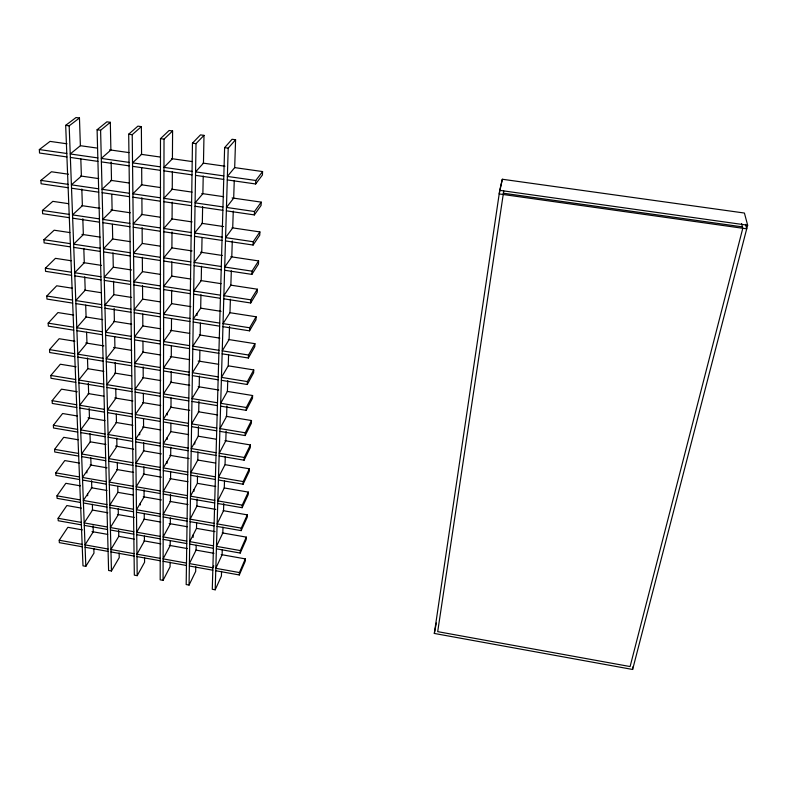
<?xml version="1.0" encoding="UTF-8"?>
<svg xmlns="http://www.w3.org/2000/svg" width="787" height="787" viewBox="0 0 787 787"><rect width="100%" height="100%" fill="white"/><g stroke="black" fill="none" stroke-linecap="round" stroke-linejoin="round"><path stroke-width="1.18" d="M192.058 171.379L163.962 167.365L172.422 158.767L172.589 130.986L169.107 130.494L160.479 138.65L160.194 579.832L163.066 580.353L170.071 566.807L170.1 562.085M163.066 580.353L164.021 139.142L172.589 130.986M167.041 463.395L167.041 461.644M167.129 439.48L167.139 437.69M167.228 414.995L167.238 413.155M170.218 540.689L170.199 545.519L163.116 558.878L186.48 563.059M170.356 517.944L170.317 523.758L163.165 536.911L186.794 541.102M170.494 494.374L170.445 501.506L163.214 514.442L187.109 518.633M170.622 471.443L170.582 478.742L163.263 491.452L187.434 495.633M170.759 447.232L170.71 455.457L163.312 467.931L187.778 472.111M170.897 423.209L170.848 431.63L163.362 443.848L188.113 448.019M171.045 397.907L170.995 407.243L163.421 419.186L188.467 423.347M171.202 371.513L171.133 382.266L163.47 393.923L188.831 398.074M171.35 345.68L171.281 356.698L163.529 368.041L189.195 372.182M171.507 318.578L171.438 330.491L163.588 341.509L189.578 345.641M189.962 318.43L163.647 314.318L171.586 303.644L171.664 290.206M171.832 261.805L171.753 276.119L163.706 286.429L190.356 290.531M171.999 231.998L171.91 247.895L163.765 257.811L190.769 261.894M172.176 202.17L172.078 218.953L163.834 228.456L191.182 232.519M172.353 171.605L172.255 189.254L163.893 198.314L191.615 202.357M223.833 175.914L195.579 171.881L203.459 163.175L203.99 135.364L200.498 134.872L192.461 143.126L186.175 584.544L189.067 585.066L195.678 571.411L195.766 566.689M189.067 585.066L196.022 143.627L203.99 135.364M193.11 537.393L193.149 534.934M193.907 491.413L193.946 489.701M194.733 444.124L194.763 442.324M196.976 315.538L197.016 313.511M196.179 545.293L196.081 550.123L189.411 563.59L212.883 567.801L213.789 565.843M196.612 522.548L196.504 528.362L189.756 541.623L213.493 545.834M197.055 498.968L196.927 506.11L190.11 519.154L214.123 523.365M197.498 476.046L197.36 483.336L190.464 496.164L214.762 500.365M197.96 451.827L197.803 460.051L190.838 472.633L215.422 476.833M198.442 426.593L198.255 436.214L191.221 448.541L216.1 452.732M198.924 401.311L198.718 411.817L191.605 423.868L216.789 428.059M199.406 376.078L199.2 386.84L192.008 398.596L217.497 402.777M199.898 350.225L199.682 361.253L192.412 372.704L218.215 376.875M200.41 323.113L200.183 335.036L192.835 346.162L218.963 350.323M200.951 294.722L200.695 308.17L193.258 318.951L219.721 323.093M201.492 266.301L201.226 280.625L193.7 291.042L220.498 295.164M202.043 237.694L201.757 252.381L194.153 262.415L221.304 266.518M202.633 206.617L202.318 223.41L194.615 233.031L222.121 237.113M203.213 176.022L202.879 193.681L195.087 202.859L222.967 206.922M234.644 167.601L262.583 171.566L255.795 180.479L227.374 176.426L234.683 167.601L235.588 139.761L232.067 139.269L224.62 147.641L212.283 589.276L215.195 589.797L221.413 576.045L221.56 571.323M215.195 589.797L228.21 148.143L235.588 139.761M222.259 549.926L222.101 554.756L215.825 568.322L239.415 572.552L245.328 558.888L221.186 554.589M222.996 527.182L222.81 532.986L216.474 546.355L240.33 550.585L246.301 537.118L222.209 532.888M223.764 503.601L223.528 510.733L217.133 523.886L241.275 528.116L247.295 514.865L223.095 510.655M224.511 480.66L224.265 487.96L217.812 500.896L242.239 505.116L248.308 492.091L224.157 487.94M225.298 456.44L225.023 464.664L218.501 477.355L243.222 481.575L249.341 468.786L225.23 464.704M226.115 431.197L225.8 440.828L219.219 453.263L244.226 457.473L250.404 444.94L224.964 440.681M226.931 405.915L226.597 416.421L219.947 428.581L245.259 432.791L251.496 420.533L226.076 416.333M227.758 380.662L227.404 391.424L220.685 403.298L246.311 407.499L252.607 395.527L227.207 391.395M228.594 354.799L228.24 365.827L221.452 377.396L247.393 381.587L253.748 369.92L228.368 365.847M229.519 326.477L229.086 339.6L222.239 350.845L248.505 355.016L254.919 343.673L228.328 339.482M230.404 299.267L229.961 312.714L223.036 323.614L249.646 327.776L256.109 316.777L229.529 312.646M231.329 270.826L230.857 285.16L223.862 295.686L250.807 299.837L257.339 289.203L230.739 285.14M232.293 240.96L231.781 256.896L224.708 267.029L252.007 271.161L258.598 260.92L230.778 256.739M233.267 211.093L232.716 227.896L225.574 237.625L253.237 241.737L259.887 231.909L232.037 227.797M234.26 180.469L233.69 198.147L226.459 207.434L254.496 211.516L261.215 202.131L232.116 197.921M215.756 570.732L239.317 574.963L239.415 572.552M216.395 548.824L240.232 553.054L240.33 550.585M217.064 526.414L241.166 530.635L241.275 528.116M217.733 503.473L242.13 507.704L242.239 505.116M218.432 480.001L243.104 484.221L243.222 481.575M219.14 455.968L244.108 460.179L244.226 457.473M219.858 431.355L245.141 435.565L245.259 432.791M220.606 406.141L246.193 410.342L246.311 407.499M221.363 380.308L247.275 384.499L247.393 381.587M222.15 353.825L248.377 358.006L248.505 355.016M222.947 326.674L249.518 330.835L249.646 327.776M223.764 298.824L250.679 302.975L250.807 299.837M224.61 270.256L251.87 274.388L252.007 271.161M225.475 240.93L253.099 245.042L253.237 241.737M226.361 210.827L254.358 214.92L254.496 211.516M227.276 179.908L255.647 183.971L255.795 180.479M245.328 558.888L245.219 561.279L239.317 574.963M246.301 537.118L246.193 539.567L240.232 553.054M247.295 514.865L247.177 517.364L241.166 530.635M248.308 492.091L248.19 494.649L242.13 507.704M249.341 468.786L249.223 471.403L243.104 484.221M250.404 444.94L250.286 447.616L244.108 460.179M251.496 420.533L251.368 423.268L245.141 435.565M252.607 395.527L252.479 398.34L246.193 410.342M253.748 369.92L253.621 372.792L247.275 384.499M254.919 343.673L254.781 346.624L248.377 358.006M256.109 316.777L255.982 319.807L249.518 330.835M257.339 289.203L257.201 292.302L250.679 302.975M258.598 260.92L258.461 264.098L251.87 274.388M259.887 231.909L259.749 235.165L253.099 245.042M261.215 202.131L261.068 205.476L254.358 214.92M262.583 171.566L262.425 174.999L255.647 183.971M434.326 633.446L499.725 190.346L502.322 179.249L744.413 213.041L747.65 225.21L632.63 669.471L434.326 633.446L436.332 623.019M502.322 179.249L499.204 193.936L746.715 228.83L745.545 224.374M503.739 190.995L437.7 631.646L630.102 666.559L742.79 228.269L741.6 223.636M160.459 166.864L132.541 162.87L141.571 154.38L141.365 126.628L137.902 126.146L128.694 134.193L134.331 575.14L137.194 575.661L144.582 562.223L144.552 557.491M129.058 162.378L101.297 158.413L110.888 150.032L110.318 122.31L106.884 121.828L97.096 129.757L108.596 570.477L111.449 570.988L119.221 557.658L119.122 552.927M97.834 157.912L70.23 153.967L80.382 145.703L79.457 118.001L76.034 117.529L65.685 125.349L82.989 565.833L85.822 566.345L93.978 553.113L93.82 548.391M82.242 546.768L59.35 542.656L59.232 540.246L67.869 527.31L82.35 529.887M81.376 524.86L58.238 520.748L58.11 518.289L66.856 505.549L81.307 508.097M80.5 502.46L57.097 498.348L56.969 495.83L65.833 483.316L80.353 485.835M89.984 433.598L90.259 441.812L81.573 453.961L105.665 458.083M79.595 479.539L55.936 475.437L55.798 472.859L64.78 460.572L79.271 463.061M78.68 456.086L54.736 451.994L54.608 449.357L63.708 437.316L78.179 439.766M77.736 432.093L53.516 428L53.378 425.295L62.606 413.519L77.146 415.949M76.772 407.518L52.267 403.436L52.129 400.672L61.484 389.162L77.215 391.759M75.778 382.354L50.988 378.281L50.85 375.458L60.333 364.233L76.054 366.791M74.765 356.58L49.679 352.527L49.532 349.625L59.153 338.715L74.873 341.233M73.732 330.176L48.332 326.123L48.184 323.152L57.953 312.567L73.653 315.046M72.67 303.103L46.954 299.07L46.807 296.02L56.713 285.789L72.424 288.229M71.578 275.352L45.548 271.338L45.39 268.21L55.444 258.343L71.164 260.743M70.456 246.882L44.102 242.888L43.934 239.681L54.146 230.207L69.876 232.568M137.194 575.661L132.216 134.685L141.365 126.628M69.315 217.684L42.616 213.71L42.449 210.424L52.818 201.354L68.558 203.676M68.135 187.719L41.091 183.765L40.914 180.39L51.45 171.763L68.42 174.212M97.096 129.757L100.598 130.249L110.318 122.31M65.685 125.349L69.167 125.841L79.457 118.001M66.925 156.947L39.527 153.022L39.35 149.56L50.043 141.394L67.052 143.805M128.694 134.193L132.216 134.685M160.479 138.65L164.021 139.142M192.461 143.126L196.022 143.627M224.62 147.641L228.21 148.143M499.725 190.346L747.65 225.21M503.247 193.199L742.436 226.882M80.412 145.703L97.411 148.113M109.55 149.845L128.989 152.599M141.129 154.321L160.568 157.085M171.497 158.63L192.136 161.561M203.066 163.116L224.934 166.214M39.35 149.56L66.797 153.485M70.368 157.439L97.922 161.384M101.375 161.886L129.098 165.85M132.58 166.352L160.459 170.346M163.962 170.838L192.008 174.862M195.52 175.363L223.734 179.406M80.549 175.973L98.739 178.61M110.859 180.361L129.048 182.997M141.178 184.748L160.578 187.562M171.487 189.136L192.107 192.126M201.806 193.533L223.626 196.691M40.914 180.39L68.007 184.335M98.641 188.801L71.401 184.837L81.395 176.091L80.815 158.925M129.452 193.297L102.054 189.303L111.508 180.459L111.134 162.043M160.44 197.812L132.885 193.789L141.798 184.837L141.67 167.641M71.528 188.211L98.729 192.185M102.133 192.677L129.491 196.681M132.924 197.183L160.44 201.197M163.893 201.698L191.566 205.741M195.038 206.253L222.869 210.316M81.878 205.643L100.038 208.319M110.937 209.932L130.317 212.785M141.217 214.398L160.587 217.261M171.487 218.865L192.077 221.904M201.767 223.331L223.567 226.548M42.449 210.424L69.187 214.389M99.428 218.884L72.532 214.89L82.379 205.712L81.818 188.988M129.835 223.4L102.792 219.386L112.118 210.099L111.793 194.556M160.42 227.945L133.229 223.911L142.014 214.517L141.886 197.753M72.66 218.186L99.506 222.18M102.881 222.682L129.875 226.705M133.269 227.207L160.42 231.25M163.824 231.752L191.133 235.815M194.556 236.326L222.032 240.419M81.966 234.388L100.116 237.113M112.216 238.933L130.367 241.658M142.457 243.478L160.607 246.203M171.497 247.836L192.058 250.925M200.528 252.194L222.308 255.47M43.934 239.681L70.338 243.675M100.185 248.2L73.644 244.177L83.343 234.595L82.812 218.727M130.209 252.735L103.52 248.702L112.708 239.002L112.403 224.344M160.4 257.31L133.554 253.247L142.231 243.439L142.113 227.541M73.762 247.384L100.274 251.407M103.599 251.909L130.249 255.952M133.593 256.454L160.4 260.517M163.765 261.028L190.72 265.121M194.104 265.632L221.206 269.734M83.255 262.592L101.385 265.367M113.476 267.216L131.606 269.98M142.486 271.643L160.627 274.417M171.507 276.08L190.847 279.041M200.518 280.516L221.068 283.664M45.39 268.21L71.46 272.223M100.933 276.758L74.726 272.725L84.288 262.75L83.806 248.466M130.573 281.323L104.218 277.27L113.279 267.187L112.984 252.893M160.381 285.917L133.879 281.835L142.437 271.643L142.329 257.339M74.844 275.853L101.011 279.887M104.297 280.398L130.612 284.461M133.918 284.963L160.381 289.045M163.696 289.557L190.316 293.669M193.651 294.181L220.409 298.303M84.504 290.108L101.425 292.734M113.515 294.613L131.636 297.437M142.516 299.119L160.646 301.942M171.517 303.634L190.857 306.635M200.518 308.14L221.068 311.337M46.807 296.02L72.552 300.054M101.661 304.608L75.778 300.555L85.203 290.216L84.75 276.808M130.937 309.193L104.907 305.12L113.84 294.663L113.564 281.244M160.371 313.806L134.193 309.704L142.634 299.139L142.536 285.711M75.886 303.605L101.739 307.658M104.976 308.17L130.976 312.252M134.233 312.754L160.361 316.856M163.637 317.368L189.913 321.49M193.209 322.011L219.632 326.152M85.744 316.954L102.654 319.63M113.535 321.352L131.655 324.214M142.536 325.926L160.656 328.789M170.326 330.314L189.657 333.373M199.327 334.898L219.868 338.144M48.184 323.152L73.614 327.195M102.369 331.77L76.801 327.707L86.098 317.013L85.694 305.12M131.281 336.374L105.576 332.281L114.39 321.48L114.125 308.386M160.351 340.997L134.498 336.885L142.84 325.975L142.752 314.062M76.91 330.678L102.448 334.75M105.645 335.262L131.321 339.345M134.538 339.866L160.341 343.978M163.578 344.49L189.529 348.621M192.785 349.143L218.875 353.304M85.744 342.975L103.874 345.887M113.544 347.431L131.675 350.343M142.555 352.084L160.686 354.996M170.346 356.541L189.687 359.649M198.147 361.007L218.697 364.292M49.532 349.625L74.657 353.678M103.058 358.272L77.805 354.189L86.964 343.171L86.6 332.173M131.616 362.886L106.225 358.783L114.922 347.657L114.705 336.649M160.332 367.519L134.803 363.397L143.027 352.163L142.949 341.155M77.913 357.091L103.136 361.174M106.294 361.686L131.655 365.788M134.833 366.299L160.332 370.431M163.529 370.943L189.155 375.094M192.362 375.615L218.137 379.787M88.144 368.759L103.864 371.316M114.754 373.087L131.685 375.852M142.565 377.622L160.705 380.574M170.376 382.148L189.726 385.296M198.186 386.673L218.747 390.018M50.85 375.458L75.67 379.521M103.736 384.125L78.779 380.032L87.819 368.709L87.465 357.967M131.95 388.748L106.865 384.636L115.453 373.205L115.227 362.463M160.312 393.402L135.098 389.27L143.224 377.721L143.145 366.978M78.887 382.866L103.805 386.958M106.934 387.47L131.99 391.592M135.128 392.103L160.312 396.235M163.47 396.756L188.791 400.917M191.959 401.439L217.419 405.62M88.114 393.559L103.845 396.156M114.735 397.956L132.885 400.947M142.575 402.55L160.725 405.541M170.405 407.145L189.765 410.342M198.245 411.739L217.605 414.936M52.129 400.672L76.664 404.754M104.396 409.368L79.733 405.266L88.656 393.648L88.301 383.161M132.275 414.001L107.485 409.879L115.955 398.153L115.768 388.827M160.292 418.664L135.384 414.523L143.401 402.688L143.332 393.352M79.841 408.03L104.464 412.132M107.553 412.644L132.305 416.766M135.413 417.287L160.292 421.429M163.411 421.95L188.427 426.121M191.566 426.643L216.71 430.823M88.055 417.769L105.015 420.612M115.915 422.442L132.885 425.275M142.575 426.898L160.745 429.938M170.445 431.561L188.614 434.601M198.304 436.224L216.484 439.264M53.378 425.295L77.628 429.387M105.035 434.011L80.668 429.899L89.462 418.005L89.147 408.394M132.59 438.654L108.094 434.522L116.456 422.53L116.289 414.11M160.282 443.327L135.659 439.176L143.588 427.066L143.519 418.654M80.766 432.604L105.104 436.716M108.153 437.228L132.619 441.359M135.689 441.871L160.282 446.032M163.362 446.544L188.073 450.725M191.172 451.246L216.022 455.437M90.23 441.812L105.901 444.468M115.541 446.101L133.623 449.17M143.264 450.803L161.345 453.873M169.785 455.299L189.077 458.575M197.507 460.002L215.589 463.071M54.608 449.357L78.572 453.45M132.895 462.726L108.685 458.595L116.948 446.337L116.771 438.123M160.263 467.409L135.925 463.248L143.765 450.892L143.696 442.668M81.681 456.598L105.733 460.72M108.744 461.231L132.924 465.373M135.954 465.894L160.263 470.046M163.312 470.567L187.739 474.748M190.798 475.269L215.353 479.47M90.141 464.93L107.042 467.832M116.702 469.485L133.603 472.397M143.264 474.049L161.374 477.158M169.825 478.614L187.936 481.723M197.596 483.385L215.707 486.494M55.798 472.859L79.497 476.961M106.275 481.595L82.468 477.473L91.036 465.078L90.79 457.788M133.2 486.248L109.265 482.106L117.42 469.613L117.273 462.323M160.253 490.931L136.19 486.769L143.932 474.168L143.883 466.868M82.566 480.05L106.343 484.172M109.324 484.694L133.229 488.835M136.22 489.347L160.243 493.518M163.253 494.039L187.404 498.22M190.424 498.742L214.694 502.952M91.233 487.733L106.963 490.468M117.853 492.357L133.574 495.092M143.254 496.774L161.404 499.932M169.864 501.398L188.014 504.556M196.484 506.031L215.835 509.396M56.969 495.83L80.402 499.932M106.875 504.575L83.333 500.453L91.794 487.832L91.558 480.7M133.485 509.238L109.826 505.087L117.883 492.367L117.765 486.425M160.233 513.921L136.456 509.75L144.1 496.922L144.051 489.789M83.432 502.972L106.943 507.094M109.895 507.615L133.524 511.757M136.485 512.278L160.233 516.439M163.204 516.961L187.08 521.151M190.07 521.673L214.054 525.883M92.148 510.006L107.809 512.76M117.44 514.452L134.302 517.423M143.932 519.115L160.794 522.076M169.225 523.562L187.286 526.739M196.927 528.431L214.989 531.609M58.11 518.289L81.277 522.391M107.465 527.034L84.179 522.912L92.541 510.074L92.345 504.26M133.78 531.697L110.377 527.556L118.335 514.609L118.217 508.805M160.223 536.39L136.712 532.219L144.267 519.174L144.228 513.36M84.278 525.372L107.524 529.503M110.446 530.015L133.81 534.166M136.731 534.688L160.214 538.849M163.155 539.37L186.755 543.561M189.716 544.092L213.425 548.293M92.01 531.609L107.701 534.393M118.571 536.331L134.262 539.125M143.923 540.846L160.823 543.847M169.274 545.352L187.385 548.578M195.835 550.083L213.946 553.3M59.232 540.246L82.143 544.358M108.035 549.001L85.016 544.87L93.26 531.825L93.063 525.795M134.056 553.664L110.918 549.513L118.788 536.37L118.66 530.33M160.204 558.347L136.958 554.186L144.424 540.935L144.395 536.104M85.104 547.28L108.104 551.412M110.977 551.923L134.085 556.075M136.987 556.596L160.204 560.757M163.116 561.288L186.44 565.469M189.372 566.001L212.815 570.211M69.167 125.841L85.822 566.345M86.786 471.226L86.845 472.938M87.603 494.088L87.662 495.761M100.598 130.249L111.449 570.988M632.581 667.022L632.63 669.471M139.653 433.066L139.673 434.857M140.312 503.287L140.322 504.959"/></g></svg>
